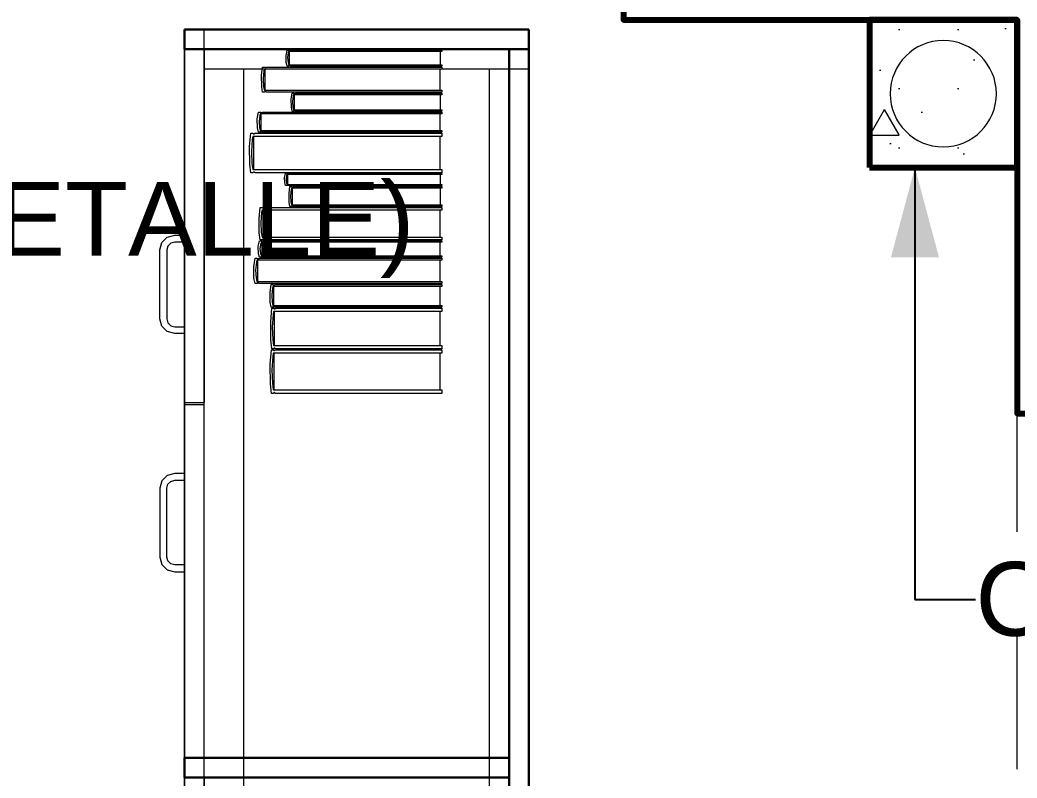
# Model space of a CAD drawing. Header units: inches. Extents: x -38 to 5698, y -33 to 92.
# Drawn here: x 135.556 to 136.57, y 38.63 to 39.4 of the extents above; entities that cross this region are included whole.
import ezdxf

# ---------------------------------------------------------------- set-up
doc = ezdxf.new("R2010")
doc.units = ezdxf.units.IN
doc.header["$MEASUREMENT"] = 0
doc.set_wipeout_variables(frame=1)
doc.linetypes.add('Hidden Line', pattern=[0.195611, 0.141111, -0.0545])
doc.linetypes.add('Wipeout_Contour', pattern=[1, 0, -1])
for name, color, linetype in [('08 _ STR _ EXT _ 06 Columnas', 7, 'Continuous'), ('08 _ STR _ EXT _ 09 Vigas', 7, 'Continuous'), ('Dibujo 2D - General', 7, 'Continuous'), ('Estructura - Carga', 7, 'Continuous'), ('Interior - Mobiliario', 7, 'Continuous'), ('MEP - HVAC', 7, 'Continuous'), ('Notas - Etiquetas', 251, 'Continuous')]:
    doc.layers.add(name, color=color, linetype=linetype)
doc.styles.add('Estilo_Generado_4', font='swisse.ttf')
doc.dimstyles.new('Estilo_Generado__8', dxfattribs={"dimtxt": 0.18, "dimasz": 0.0912, "dimexe": 0.18, "dimexo": 0.0625, "dimgap": 0, "dimtad": 0, "dimtih": 1, "dimtoh": 1, "dimdec": 4, "dimzin": 0, "dimdsep": 46, "dimcen": 0.09, "dimadec": 0, "dimazin": 0, "dimtfac": 1, "dimtdec": 4, "dimtmove": 0, "dimatfit": 3, "dimldrblk": 'ARROWHEAD_5', "dimfxl": 1, "dimtolj": 1, "dimtzin": 0, "dimarcsym": 0})

# ---------------------------------------------------------------- blocks, each defined once
blk = doc.blocks.new('ARROWHEAD_5')
at = {"linetype": 'Continuous', "lineweight": 0}
blk.add_hatch(color=0, dxfattribs=at).paths.add_polyline_path([(-1, 0.2679), (0, 0), (-1, -0.2679)])
at = {"color": 0, "linetype": 'Continuous', "lineweight": 0}
blk.add_line((0, 0), (-1, 0), dxfattribs=at)

msp = doc.modelspace()

# ---------------------------------------------------------------- linework, layer by layer
at = {"layer": 'Interior - Mobiliario', "color": 175, "linetype": 'Continuous', "lineweight": 13}
for p, q in [((135.7437, 37.9103), (135.7437, 39.3703)), ((135.8271, 39.3567), (135.827, 39.3639)), ((135.8285, 39.3618), (135.8289, 39.3569)), ((135.7437, 39.3503), (135.7837, 39.3503)), ((135.7837, 39.3503), (136.0337, 39.3503)), ((135.8018, 39.3436), (135.8031, 39.3521)), ((135.8031, 39.3521), (135.805, 39.3521)), ((135.8049, 39.3501), (135.8044, 39.3482)), ((135.9851, 39.3501), (135.8049, 39.3501)), ((135.805, 39.3521), (135.8052, 39.352)), ((135.8052, 39.352), (135.8054, 39.3519)), ((135.8054, 39.3519), (135.8057, 39.3518)), ((135.8057, 39.3518), (135.806, 39.3517)), ((135.8058, 39.3285), (135.8058, 39.3501)), ((135.806, 39.3517), (135.8062, 39.3517)), ((135.8062, 39.3517), (135.8065, 39.3518)), ((135.8065, 39.3518), (135.8067, 39.3519)), ((135.8067, 39.3519), (135.807, 39.352)), ((135.807, 39.352), (135.8071, 39.3521)), ((135.8071, 39.3521), (135.9851, 39.3521)), ((135.828, 39.3531), (135.8271, 39.3567)), ((135.8297, 39.3531), (135.828, 39.3531)), ((135.8289, 39.3569), (135.8296, 39.3544)), ((135.8296, 39.3544), (135.9851, 39.3544)), ((135.8298, 39.3532), (135.8297, 39.3531)), ((135.83, 39.3533), (135.8298, 39.3532)), ((135.8302, 39.3534), (135.83, 39.3533)), ((135.8304, 39.3534), (135.8302, 39.3534)), ((135.8307, 39.3534), (135.8304, 39.3534)), ((135.8309, 39.3534), (135.8307, 39.3534)), ((135.8311, 39.3533), (135.8309, 39.3534)), ((135.8313, 39.3532), (135.8311, 39.3533)), ((135.8315, 39.3531), (135.8313, 39.3532)), ((135.9851, 39.3531), (135.8315, 39.3531)), ((135.9832, 39.3501), (135.9832, 39.3285)), ((135.9851, 39.3544), (135.9851, 39.3531)), ((135.9851, 39.3521), (135.9851, 39.3501)), ((135.8021, 39.3321), (135.8018, 39.3436)), ((135.8044, 39.3482), (135.8036, 39.3403)), ((135.8036, 39.3403), (135.8041, 39.3324)), ((135.8031, 39.3265), (135.8021, 39.3321)), ((135.8041, 39.3324), (135.8049, 39.3285)), ((135.8049, 39.3285), (135.9851, 39.3285)), ((135.9851, 39.3285), (135.9851, 39.3265)), ((135.805, 39.3265), (135.8031, 39.3265)), ((135.8052, 39.3266), (135.805, 39.3265)), ((135.8054, 39.3268), (135.8052, 39.3266)), ((135.8056, 39.3269), (135.8054, 39.3268)), ((135.8059, 39.3269), (135.8056, 39.3269)), ((135.8062, 39.3269), (135.8059, 39.3269)), ((135.8064, 39.3269), (135.8062, 39.3269)), ((135.8067, 39.3268), (135.8064, 39.3269)), ((135.8069, 39.3266), (135.8067, 39.3268)), ((135.8071, 39.3265), (135.8069, 39.3266)), ((135.9851, 39.3265), (135.8071, 39.3265)), ((135.8321, 39.3194), (135.8331, 39.3255)), ((135.8323, 39.3113), (135.8321, 39.3194)), ((135.8331, 39.3255), (135.8348, 39.3255)), ((135.8342, 39.3227), (135.8335, 39.3171)), ((135.8346, 39.324), (135.8342, 39.3227)), ((135.9851, 39.324), (135.8346, 39.324)), ((135.8348, 39.3255), (135.8349, 39.3254)), ((135.8349, 39.3254), (135.8351, 39.3253)), ((135.8351, 39.3253), (135.8353, 39.3252)), ((135.8353, 39.3252), (135.8355, 39.3252)), ((135.8354, 39.3088), (135.8354, 39.324)), ((135.8355, 39.3252), (135.8357, 39.3252)), ((135.8357, 39.3252), (135.836, 39.3252)), ((135.836, 39.3252), (135.8362, 39.3253)), ((135.8362, 39.3253), (135.8364, 39.3254)), ((135.8364, 39.3254), (135.8364, 39.3255)), ((135.8364, 39.3255), (135.9851, 39.3255)), ((135.9835, 39.324), (135.9835, 39.3088)), ((135.9851, 39.3255), (135.9851, 39.324)), ((135.8331, 39.3073), (135.8323, 39.3113)), ((135.8335, 39.3171), (135.8339, 39.3115)), ((135.8339, 39.3115), (135.8346, 39.3088)), ((135.8346, 39.3088), (135.9851, 39.3088)), ((135.9851, 39.3088), (135.9851, 39.3073)), ((135.7976, 39.2995), (135.7988, 39.3063)), ((135.7978, 39.2903), (135.7976, 39.2995)), ((135.7988, 39.3063), (135.8008, 39.3063)), ((135.8001, 39.3031), (135.7994, 39.2968)), ((135.8007, 39.3047), (135.8001, 39.3031)), ((135.9851, 39.3047), (135.8007, 39.3047)), ((135.8008, 39.3063), (135.801, 39.3062)), ((135.801, 39.3062), (135.8012, 39.3061)), ((135.8012, 39.3061), (135.8015, 39.306)), ((135.8015, 39.306), (135.8018, 39.306)), ((135.8016, 39.2875), (135.8016, 39.3047)), ((135.8018, 39.306), (135.802, 39.306)), ((135.802, 39.306), (135.8023, 39.306)), ((135.8023, 39.306), (135.8026, 39.3061)), ((135.8026, 39.3061), (135.8028, 39.3062)), ((135.8028, 39.3062), (135.8029, 39.3063)), ((135.8029, 39.3063), (135.9851, 39.3063)), ((135.8348, 39.3073), (135.8331, 39.3073)), ((135.835, 39.3075), (135.8348, 39.3074)), ((135.8348, 39.3074), (135.8348, 39.3073)), ((135.8352, 39.3076), (135.835, 39.3075)), ((135.8355, 39.3076), (135.8352, 39.3076)), ((135.8357, 39.3076), (135.8355, 39.3076)), ((135.8359, 39.3076), (135.8357, 39.3076)), ((135.8361, 39.3075), (135.8359, 39.3076)), ((135.8363, 39.3074), (135.8361, 39.3075)), ((135.8364, 39.3073), (135.8363, 39.3074)), ((135.9851, 39.3073), (135.8364, 39.3073)), ((135.9832, 39.3047), (135.9832, 39.2875)), ((135.9851, 39.3063), (135.9851, 39.3047)), ((135.7988, 39.2859), (135.7978, 39.2903)), ((135.7994, 39.2968), (135.7998, 39.2906)), ((135.7998, 39.2906), (135.8007, 39.2875)), ((135.7897, 39.2715), (135.791, 39.2849)), ((135.791, 39.2849), (135.7932, 39.2849)), ((135.7924, 39.2786), (135.7916, 39.2663)), ((135.793, 39.2816), (135.7924, 39.2786)), ((135.9851, 39.2816), (135.793, 39.2816)), ((135.7932, 39.2849), (135.7933, 39.2846)), ((135.7933, 39.2846), (135.7936, 39.2844)), ((135.7936, 39.2844), (135.7938, 39.2843)), ((135.7938, 39.2843), (135.7941, 39.2842)), ((135.794, 39.248), (135.794, 39.2816)), ((135.7941, 39.2842), (135.7944, 39.2842)), ((135.7944, 39.2842), (135.7947, 39.2843)), ((135.7947, 39.2843), (135.795, 39.2845)), ((135.795, 39.2845), (135.7952, 39.2847)), ((135.7952, 39.2847), (135.7953, 39.2849)), ((135.7953, 39.2849), (135.9851, 39.2849)), ((135.8008, 39.2859), (135.7988, 39.2859)), ((135.8007, 39.2875), (135.9851, 39.2875)), ((135.8009, 39.2859), (135.8008, 39.2859)), ((135.8012, 39.2861), (135.8009, 39.2859)), ((135.8014, 39.2861), (135.8012, 39.2861)), ((135.8017, 39.2862), (135.8014, 39.2861)), ((135.802, 39.2862), (135.8017, 39.2862)), ((135.8023, 39.2862), (135.802, 39.2862)), ((135.8025, 39.2861), (135.8023, 39.2862)), ((135.8028, 39.286), (135.8025, 39.2861)), ((135.8029, 39.2859), (135.8028, 39.286)), ((135.9851, 39.2859), (135.8029, 39.2859)), ((135.9831, 39.2816), (135.9831, 39.248)), ((135.9851, 39.2875), (135.9851, 39.2859)), ((135.9851, 39.2849), (135.9851, 39.2816)), ((135.79, 39.2536), (135.7897, 39.2715)), ((135.7916, 39.2663), (135.7921, 39.254)), ((135.791, 39.2448), (135.79, 39.2536)), ((135.7921, 39.254), (135.793, 39.248)), ((135.793, 39.248), (135.9851, 39.248)), ((135.9851, 39.248), (135.9851, 39.2448)), ((135.7932, 39.2448), (135.791, 39.2448)), ((135.7933, 39.245), (135.7932, 39.2448)), ((135.7935, 39.2452), (135.7933, 39.245)), ((135.7938, 39.2454), (135.7935, 39.2452)), ((135.7941, 39.2455), (135.7938, 39.2454)), ((135.7943, 39.2455), (135.7941, 39.2455)), ((135.7946, 39.2454), (135.7943, 39.2455)), ((135.7949, 39.2452), (135.7946, 39.2454)), ((135.7951, 39.245), (135.7949, 39.2452)), ((135.7953, 39.2448), (135.7951, 39.245)), ((135.9851, 39.2448), (135.7953, 39.2448)), ((135.8254, 39.2398), (135.8264, 39.2438)), ((135.8256, 39.2344), (135.8254, 39.2398)), ((135.8264, 39.2438), (135.8282, 39.2438)), ((135.8275, 39.2419), (135.8269, 39.2382)), ((135.8269, 39.2382), (135.8273, 39.2345)), ((135.828, 39.2428), (135.8275, 39.2419)), ((135.9851, 39.2428), (135.828, 39.2428)), ((135.8282, 39.2438), (135.8283, 39.2437)), ((135.8283, 39.2437), (135.8285, 39.2437)), ((135.8285, 39.2437), (135.8287, 39.2436)), ((135.8287, 39.2436), (135.8289, 39.2436)), ((135.8288, 39.2327), (135.8288, 39.2428)), ((135.8289, 39.2436), (135.8292, 39.2436)), ((135.8292, 39.2436), (135.8294, 39.2436)), ((135.8294, 39.2436), (135.8296, 39.2437)), ((135.8296, 39.2437), (135.8298, 39.2438)), ((135.8298, 39.2438), (135.8299, 39.2438)), ((135.8299, 39.2438), (135.9851, 39.2438)), ((135.9835, 39.2428), (135.9835, 39.2327)), ((135.9851, 39.2438), (135.9851, 39.2428)), ((135.8264, 39.2318), (135.8256, 39.2344)), ((135.8282, 39.2318), (135.8264, 39.2318)), ((135.8273, 39.2345), (135.828, 39.2327)), ((135.828, 39.2327), (135.9851, 39.2327)), ((135.8284, 39.2319), (135.8282, 39.2318)), ((135.8282, 39.2318), (135.8282, 39.2318)), ((135.8287, 39.2319), (135.8284, 39.2319)), ((135.8289, 39.232), (135.8287, 39.2319)), ((135.8291, 39.232), (135.8289, 39.232)), ((135.8294, 39.2319), (135.8291, 39.232)), ((135.8296, 39.2319), (135.8294, 39.2319)), ((135.8298, 39.2318), (135.8296, 39.2319)), ((135.8299, 39.2318), (135.8298, 39.2318)), ((135.9851, 39.2318), (135.8299, 39.2318)), ((135.8299, 39.224), (135.8309, 39.2308)), ((135.8309, 39.2308), (135.8326, 39.2308)), ((135.832, 39.2276), (135.8314, 39.2213)), ((135.8325, 39.2291), (135.832, 39.2276)), ((135.9851, 39.2291), (135.8325, 39.2291)), ((135.8326, 39.2308), (135.8327, 39.2307)), ((135.8327, 39.2307), (135.8329, 39.2305)), ((135.8329, 39.2305), (135.8332, 39.2305)), ((135.8332, 39.2305), (135.8334, 39.2304)), ((135.8333, 39.212), (135.8333, 39.2291)), ((135.8334, 39.2304), (135.8336, 39.2304)), ((135.8336, 39.2304), (135.8338, 39.2305)), ((135.8338, 39.2305), (135.834, 39.2306)), ((135.834, 39.2306), (135.8342, 39.2307)), ((135.8342, 39.2307), (135.8343, 39.2308)), ((135.8343, 39.2308), (135.9851, 39.2308)), ((135.9835, 39.2291), (135.9835, 39.212)), ((135.9851, 39.2327), (135.9851, 39.2318)), ((135.9851, 39.2308), (135.9851, 39.2291)), ((135.8301, 39.2149), (135.8299, 39.224)), ((135.8314, 39.2213), (135.8318, 39.2151)), ((135.7995, 39.1984), (135.8007, 39.2094)), ((135.8007, 39.2094), (135.8027, 39.2094)), ((135.8027, 39.2094), (135.8029, 39.2092)), ((135.8029, 39.2092), (135.8031, 39.209)), ((135.8031, 39.209), (135.8034, 39.2089)), ((135.8034, 39.2089), (135.8036, 39.2088)), ((135.8036, 39.2088), (135.8039, 39.2088)), ((135.8039, 39.2088), (135.8042, 39.2089)), ((135.8042, 39.2089), (135.8044, 39.2091)), ((135.8044, 39.2091), (135.8047, 39.2093)), ((135.8047, 39.2093), (135.8048, 39.2094)), ((135.8048, 39.2094), (135.9851, 39.2094)), ((135.8309, 39.2104), (135.8301, 39.2149)), ((135.8326, 39.2104), (135.8309, 39.2104)), ((135.8318, 39.2151), (135.8325, 39.212)), ((135.8325, 39.212), (135.9851, 39.212)), ((135.8327, 39.2105), (135.8326, 39.2104)), ((135.8329, 39.2106), (135.8327, 39.2105)), ((135.8331, 39.2107), (135.8329, 39.2106)), ((135.8333, 39.2107), (135.8331, 39.2107)), ((135.8336, 39.2107), (135.8333, 39.2107)), ((135.8338, 39.2107), (135.8336, 39.2107)), ((135.834, 39.2106), (135.8338, 39.2107)), ((135.8342, 39.2105), (135.834, 39.2106)), ((135.8343, 39.2104), (135.8342, 39.2105)), ((135.9851, 39.2104), (135.8343, 39.2104)), ((135.9851, 39.212), (135.9851, 39.2104)), ((135.9851, 39.2094), (135.9851, 39.2068)), ((135.7997, 39.1838), (135.7995, 39.1984)), ((135.802, 39.2043), (135.8012, 39.1942)), ((135.8026, 39.2068), (135.802, 39.2043)), ((135.9851, 39.2068), (135.8026, 39.2068)), ((135.8035, 39.1792), (135.8035, 39.2068)), ((135.9832, 39.2068), (135.9832, 39.1792)), ((135.8012, 39.1942), (135.8017, 39.1841)), ((135.7007, 39.1738), (135.7062, 39.1793)), ((135.7062, 39.1793), (135.7137, 39.1813)), ((135.7137, 39.1813), (135.7237, 39.1813)), ((135.7237, 39.1813), (135.7237, 39.1743)), ((135.8007, 39.1766), (135.7997, 39.1838)), ((135.8027, 39.1766), (135.8007, 39.1766)), ((135.8017, 39.1841), (135.8026, 39.1792)), ((135.8026, 39.1792), (135.9851, 39.1792)), ((135.8028, 39.1767), (135.8027, 39.1766)), ((135.8031, 39.1769), (135.8028, 39.1767)), ((135.8033, 39.177), (135.8031, 39.1769)), ((135.8036, 39.1771), (135.8033, 39.177)), ((135.8038, 39.1771), (135.8036, 39.1771)), ((135.8041, 39.1771), (135.8038, 39.1771)), ((135.8044, 39.1769), (135.8041, 39.1771)), ((135.8046, 39.1768), (135.8044, 39.1769)), ((135.8048, 39.1766), (135.8046, 39.1768)), ((135.9851, 39.1766), (135.8048, 39.1766)), ((135.9851, 39.1792), (135.9851, 39.1766)), ((135.6987, 39.1663), (135.7007, 39.1738)), ((135.7068, 39.1703), (135.7057, 39.1663)), ((135.7097, 39.1732), (135.7068, 39.1703)), ((135.7137, 39.1743), (135.7097, 39.1732)), ((135.7237, 39.1743), (135.7137, 39.1743)), ((135.7987, 39.17), (135.7999, 39.1756)), ((135.7989, 39.1625), (135.7987, 39.17)), ((135.7999, 39.1756), (135.8019, 39.1756)), ((135.8012, 39.173), (135.8004, 39.1678)), ((135.8004, 39.1678), (135.8009, 39.1627)), ((135.8018, 39.1742), (135.8012, 39.173)), ((135.9851, 39.1742), (135.8018, 39.1742)), ((135.8019, 39.1756), (135.8021, 39.1755)), ((135.8021, 39.1755), (135.8023, 39.1754)), ((135.8023, 39.1754), (135.8026, 39.1753)), ((135.8026, 39.1753), (135.8028, 39.1753)), ((135.8027, 39.1602), (135.8027, 39.1742)), ((135.8028, 39.1753), (135.8031, 39.1753)), ((135.8031, 39.1753), (135.8034, 39.1753)), ((135.8034, 39.1753), (135.8036, 39.1754)), ((135.8036, 39.1754), (135.8039, 39.1755)), ((135.8039, 39.1755), (135.804, 39.1756)), ((135.804, 39.1756), (135.9851, 39.1756)), ((135.9832, 39.1742), (135.9832, 39.1602)), ((135.9851, 39.1756), (135.9851, 39.1742)), ((135.6987, 39.0963), (135.6987, 39.1663)), ((135.7057, 39.1663), (135.7057, 39.0963)), ((135.7941, 39.1492), (135.7954, 39.1578)), ((135.7954, 39.1578), (135.7974, 39.1578)), ((135.7974, 39.1578), (135.7976, 39.1577)), ((135.7976, 39.1577), (135.7978, 39.1575)), ((135.7978, 39.1575), (135.7981, 39.1574)), ((135.7981, 39.1574), (135.7984, 39.1574)), ((135.7984, 39.1574), (135.7986, 39.1574)), ((135.7986, 39.1574), (135.7989, 39.1575)), ((135.7999, 39.1588), (135.7989, 39.1625)), ((135.7989, 39.1575), (135.7992, 39.1576)), ((135.7992, 39.1576), (135.7994, 39.1577)), ((135.7994, 39.1577), (135.7995, 39.1578)), ((135.7995, 39.1578), (135.9851, 39.1578)), ((135.8019, 39.1588), (135.7999, 39.1588)), ((135.8009, 39.1627), (135.8018, 39.1602)), ((135.8018, 39.1602), (135.9851, 39.1602)), ((135.802, 39.1589), (135.8019, 39.1588)), ((135.8023, 39.159), (135.802, 39.1589)), ((135.8025, 39.1591), (135.8023, 39.159)), ((135.8028, 39.1591), (135.8025, 39.1591)), ((135.803, 39.1591), (135.8028, 39.1591)), ((135.8033, 39.1591), (135.803, 39.1591)), ((135.8036, 39.159), (135.8033, 39.1591)), ((135.8038, 39.1589), (135.8036, 39.159)), ((135.804, 39.1588), (135.8038, 39.1589)), ((135.9851, 39.1588), (135.804, 39.1588)), ((135.9851, 39.1602), (135.9851, 39.1588)), ((135.9851, 39.1578), (135.9851, 39.1558)), ((135.7943, 39.1377), (135.7941, 39.1492)), ((135.7967, 39.1538), (135.7959, 39.1459)), ((135.7973, 39.1558), (135.7967, 39.1538)), ((135.9851, 39.1558), (135.7973, 39.1558)), ((135.7982, 39.1341), (135.7982, 39.1558)), ((135.9832, 39.1558), (135.9832, 39.1341)), ((135.7954, 39.1321), (135.7943, 39.1377)), ((135.7959, 39.1459), (135.7964, 39.138)), ((135.7964, 39.138), (135.7973, 39.1341)), ((135.7974, 39.1321), (135.7954, 39.1321)), ((135.7973, 39.1341), (135.9851, 39.1341)), ((135.7975, 39.1322), (135.7974, 39.1321)), ((135.7978, 39.1323), (135.7975, 39.1322)), ((135.798, 39.1324), (135.7978, 39.1323)), ((135.7983, 39.1325), (135.798, 39.1324)), ((135.7986, 39.1325), (135.7983, 39.1325)), ((135.7989, 39.1325), (135.7986, 39.1325)), ((135.7991, 39.1324), (135.7989, 39.1325)), ((135.7994, 39.1322), (135.7991, 39.1324)), ((135.7995, 39.1321), (135.7994, 39.1322)), ((135.9851, 39.1321), (135.7995, 39.1321)), ((135.8107, 39.1234), (135.8119, 39.1311)), ((135.8119, 39.1311), (135.8137, 39.1311)), ((135.8131, 39.1275), (135.8123, 39.1204)), ((135.8136, 39.1292), (135.8131, 39.1275)), ((135.9851, 39.1292), (135.8136, 39.1292)), ((135.8137, 39.1311), (135.8139, 39.131)), ((135.8139, 39.131), (135.8141, 39.1308)), ((135.8141, 39.1308), (135.8143, 39.1307)), ((135.8143, 39.1307), (135.8146, 39.1307)), ((135.8144, 39.1098), (135.8144, 39.1292)), ((135.8146, 39.1307), (135.8149, 39.1307)), ((135.8149, 39.1307), (135.8151, 39.1307)), ((135.8151, 39.1307), (135.8153, 39.1308)), ((135.8153, 39.1308), (135.8156, 39.131)), ((135.8156, 39.131), (135.8157, 39.1311)), ((135.8157, 39.1311), (135.9851, 39.1311)), ((135.9833, 39.1292), (135.9833, 39.1098)), ((135.9851, 39.1341), (135.9851, 39.1321)), ((135.9851, 39.1311), (135.9851, 39.1292)), ((135.8109, 39.113), (135.8107, 39.1234)), ((135.8123, 39.1204), (135.8128, 39.1133)), ((135.8119, 39.108), (135.8109, 39.113)), ((135.8113, 39.0933), (135.8124, 39.107)), ((135.8137, 39.108), (135.8119, 39.108)), ((135.8124, 39.107), (135.8143, 39.107)), ((135.8128, 39.1133), (135.8136, 39.1098)), ((135.8136, 39.1098), (135.9851, 39.1098)), ((135.8138, 39.1081), (135.8137, 39.108)), ((135.814, 39.1082), (135.8138, 39.1081)), ((135.8143, 39.1083), (135.814, 39.1082)), ((135.8145, 39.1084), (135.8143, 39.1083)), ((135.8143, 39.107), (135.8145, 39.1068)), ((135.8148, 39.1084), (135.8145, 39.1084)), ((135.8145, 39.1068), (135.8147, 39.1065)), ((135.8147, 39.1065), (135.8149, 39.1064)), ((135.815, 39.1083), (135.8148, 39.1084)), ((135.8149, 39.1064), (135.8152, 39.1063)), ((135.8153, 39.1082), (135.815, 39.1083)), ((135.8152, 39.1063), (135.8154, 39.1063)), ((135.8155, 39.1081), (135.8153, 39.1082)), ((135.8154, 39.1063), (135.8157, 39.1064)), ((135.8157, 39.108), (135.8155, 39.1081)), ((135.9851, 39.108), (135.8157, 39.108)), ((135.8157, 39.1064), (135.8159, 39.1066)), ((135.8159, 39.1066), (135.8161, 39.1068)), ((135.8161, 39.1068), (135.8162, 39.107)), ((135.8162, 39.107), (135.9851, 39.107)), ((135.9851, 39.1098), (135.9851, 39.108)), ((135.9851, 39.107), (135.9851, 39.1037)), ((135.7007, 39.0888), (135.6987, 39.0963)), ((135.7057, 39.0963), (135.7068, 39.0923)), ((135.8137, 39.1006), (135.8129, 39.088)), ((135.8142, 39.1037), (135.8137, 39.1006)), ((135.9851, 39.1037), (135.8142, 39.1037)), ((135.815, 39.0691), (135.815, 39.1037)), ((135.9833, 39.1037), (135.9833, 39.0691)), ((135.7062, 39.0833), (135.7007, 39.0888)), ((135.7068, 39.0923), (135.7097, 39.0893)), ((135.7097, 39.0893), (135.7137, 39.0883)), ((135.7137, 39.0883), (135.7237, 39.0883)), ((135.7237, 39.0883), (135.7237, 39.0813)), ((135.8115, 39.0749), (135.8113, 39.0933)), ((135.8129, 39.088), (135.8134, 39.0753)), ((135.7137, 39.0813), (135.7062, 39.0833)), ((135.7237, 39.0813), (135.7137, 39.0813)), ((135.8134, 39.0753), (135.8142, 39.0691)), ((135.8124, 39.0658), (135.8115, 39.0749)), ((135.8143, 39.0658), (135.8124, 39.0658)), ((135.8142, 39.0691), (135.9851, 39.0691)), ((135.8144, 39.066), (135.8143, 39.0658)), ((135.8146, 39.0662), (135.8144, 39.066)), ((135.8149, 39.0664), (135.8146, 39.0662)), ((135.8151, 39.0665), (135.8149, 39.0664)), ((135.8154, 39.0665), (135.8151, 39.0665)), ((135.8156, 39.0664), (135.8154, 39.0665)), ((135.8159, 39.0663), (135.8156, 39.0664)), ((135.8161, 39.066), (135.8159, 39.0663)), ((135.8162, 39.0658), (135.8161, 39.066)), ((135.9851, 39.0658), (135.8162, 39.0658)), ((135.9851, 39.0691), (135.9851, 39.0658)), ((135.8109, 39.0501), (135.8121, 39.0648)), ((135.8121, 39.0648), (135.814, 39.0648)), ((135.8133, 39.0579), (135.8126, 39.0444)), ((135.8138, 39.0613), (135.8133, 39.0579)), ((135.9851, 39.0613), (135.8138, 39.0613)), ((135.814, 39.0648), (135.8141, 39.0646)), ((135.8141, 39.0646), (135.8143, 39.0643)), ((135.8143, 39.0643), (135.8146, 39.0642)), ((135.8146, 39.0642), (135.8148, 39.0641)), ((135.8147, 39.0242), (135.8147, 39.0613)), ((135.8148, 39.0641), (135.8151, 39.0641)), ((135.8151, 39.0641), (135.8153, 39.0642)), ((135.8153, 39.0642), (135.8156, 39.0644)), ((135.8156, 39.0644), (135.8158, 39.0647)), ((135.8158, 39.0647), (135.8159, 39.0648)), ((135.8159, 39.0648), (135.9851, 39.0648)), ((135.9833, 39.0613), (135.9833, 39.0242)), ((135.9851, 39.0648), (135.9851, 39.0613)), ((135.8111, 39.0303), (135.8109, 39.0501)), ((135.8126, 39.0444), (135.813, 39.0308)), ((135.8121, 39.0206), (135.8111, 39.0303)), ((135.813, 39.0308), (135.8138, 39.0242)), ((135.814, 39.0206), (135.8121, 39.0206)), ((135.8138, 39.0242), (135.9851, 39.0242)), ((135.8141, 39.0208), (135.814, 39.0206)), ((135.8143, 39.0211), (135.8141, 39.0208)), ((135.8145, 39.0213), (135.8143, 39.0211)), ((135.8148, 39.0214), (135.8145, 39.0213)), ((135.815, 39.0214), (135.8148, 39.0214)), ((135.8153, 39.0213), (135.815, 39.0214)), ((135.8155, 39.0211), (135.8153, 39.0213)), ((135.8157, 39.0209), (135.8155, 39.0211)), ((135.8159, 39.0206), (135.8157, 39.0209)), ((135.9851, 39.0206), (135.8159, 39.0206)), ((135.9851, 39.0242), (135.9851, 39.0206)), ((135.7237, 39.0113), (135.7437, 39.0113)), ((135.7237, 39.0093), (135.7437, 39.0093)), ((135.7062, 38.9373), (135.7007, 38.9318)), ((135.7137, 38.9393), (135.7062, 38.9373)), ((135.7237, 38.9393), (135.7137, 38.9393)), ((135.7237, 38.9323), (135.7237, 38.9393)), ((135.7007, 38.9318), (135.6987, 38.9243)), ((135.6987, 38.9243), (135.6987, 38.8543)), ((135.7057, 38.9243), (135.7068, 38.9283)), ((135.7057, 38.8543), (135.7057, 38.9243)), ((135.7068, 38.9283), (135.7097, 38.9312)), ((135.7097, 38.9312), (135.7137, 38.9323)), ((135.7137, 38.9323), (135.7237, 38.9323)), ((135.6987, 38.8543), (135.7007, 38.8468)), ((135.7068, 38.8503), (135.7057, 38.8543)), ((135.7007, 38.8468), (135.7062, 38.8413)), ((135.7097, 38.8473), (135.7068, 38.8503)), ((135.7137, 38.8463), (135.7097, 38.8473)), ((135.7237, 38.8463), (135.7137, 38.8463)), ((135.7237, 38.8393), (135.7237, 38.8463)), ((135.7062, 38.8413), (135.7137, 38.8393)), ((135.7137, 38.8393), (135.7237, 38.8393))]:
    msp.add_line(p, q, dxfattribs=at)

# ---------------------------------------------------------------- texts
at = {"layer": 'Notas - Etiquetas', "color": 8, "linetype": 'Continuous', "lineweight": 13, "insert": (134.1819, 39.1866), "char_height": 0.075, "attachment_point": 4, "rotation": 0.0017, "style": 'Estilo_Generado_4'}
msp.add_mtext('\\A1;{\\pql;\\fSwis721 Ex BT|b0|i0|c0|p34;TABIQUERIA FIJA 2 (VER DETALLE)\\fSwis721 Ex BT|b0|i0|c0|p34; }', dxfattribs=at)

# ---------------------------------------------------------------- wipeouts: each hides what was drawn before it
at = {"color": 254, "linetype": 'Wipeout_Contour', "lineweight": 0, "ltscale": 5123.845039}
msp.add_wipeout([(144.87, 35.2005), (144.87, 40.95), (136.0575, 40.95), (136.0575, 39.9), (144.07, 39.9), (144.07, 35.2005)], dxfattribs=at).dxf.layer = 'Dibujo 2D - General'

# ---------------------------------------------------------------- next in the draw order: hatches: boundary and pattern name
at = {"layer": '08 _ STR _ EXT _ 06 Columnas', "linetype": 'Continuous', "lineweight": 9}
h = msp.add_hatch(dxfattribs=at)
h.set_pattern_fill('HORMIGÓN_EN_MASA_0002', style=0, pattern_type=2)
h.set_pattern_definition([(0, (92.5, 3e-09), (0, 0.3897114), [0.024375, -0.200625]), (0, (92.6125, 0.19486), (0, 0.3897114), [0.024375, -0.200625]), (60, (92.5, 3e-09), (-0.3375, 0.1948557), [0.024375, -0.200625]), (60, (92.725, 3e-09), (-0.3375, 0.1948557), [0.024375, -0.200625]), (120, (92.5244, 3e-09), (0.3375, 0.1948557), [0.024375, -0.200625]), (120, (92.7494, 3e-09), (0.3375, 0.1948557), [0.024375, -0.200625]), (0, (92.500015, 0.0375), (0, 0.075), [0, -0.075, 0, -0.1125]), (45, (92.537515, 0.0375), (-0.05303301, 0.05303301), [0, -0.05625, 0, -0.09375])])
h.paths.add_polyline_path([(137.07, 39), (137.07, 39.9), (136.17, 39.9), (136.17, 39.4), (136.57, 39.4), (136.57, 39)])
at = {"layer": 'Estructura - Carga', "linetype": 'Continuous', "lineweight": 13}
h = msp.add_hatch(dxfattribs=at)
h.set_pattern_fill('HORMIGÓN_ARMADO_0002', color=251, style=0, pattern_type=2)
h.set_pattern_definition([(0, (92.5, 3e-09), (0, 0.3117692), [0.03, -0.15]), (0, (92.59, 0.1559), (0, 0.3117692), [0.03, -0.15]), (60, (92.5, 3e-09), (-0.27, 0.1558846), [0.03, -0.15]), (60, (92.68, 3e-09), (-0.27, 0.1558846), [0.03, -0.15]), (120, (92.53, 3e-09), (0.27, 0.1558846), [0.03, -0.15]), (120, (92.71, 3e-09), (0.27, 0.1558846), [0.03, -0.15]), (0, (92.500015, 0.03), (0, 0.06), [0, -0.06, 0, -0.09]), (45, (92.530015, 0.03), (-0.04242641, 0.04242641), [0, -0.045, 0, -0.075])])
h.paths.add_polyline_path([(136.42, 39.25), (136.57, 39.25), (136.57, 39.4), (136.42, 39.4)])

# ---------------------------------------------------------------- next in the draw order: linework, layer by layer
at = {"layer": '08 _ STR _ EXT _ 06 Columnas', "color": 7, "linetype": 'Continuous', "lineweight": 80, "flags": 128}
msp.add_lwpolyline([(137.07, 39), (137.07, 39.9), (136.17, 39.9), (136.17, 39.4), (136.57, 39.4), (136.57, 39)], close=True, dxfattribs=at)
at = {"layer": '08 _ STR _ EXT _ 09 Vigas', "color": 251, "linetype": 'Hidden Line', "lineweight": 13}
msp.add_line((136.57, 30.2), (136.57, 39.4), dxfattribs=at)
at = {"layer": 'Estructura - Carga', "color": 7, "linetype": 'Continuous', "lineweight": 80, "flags": 128}
msp.add_lwpolyline([(136.42, 39.25), (136.57, 39.25), (136.57, 39.4), (136.42, 39.4)], close=True, dxfattribs=at)
at = {"layer": 'Interior - Mobiliario', "color": 175, "linetype": 'Continuous', "lineweight": 13}
for p, q in [((135.7437, 39.3703), (136.0537, 39.3703)), ((136.0537, 39.3703), (136.0537, 37.9103))]:
    msp.add_line(p, q, dxfattribs=at)
at = {"layer": 'MEP - HVAC', "color": 7, "linetype": 'Continuous', "lineweight": 13, "flags": 128}
msp.add_lwpolyline([(136.495, 39.379, 1), (136.495, 39.271, 1)], format="xyb", close=True, dxfattribs=at)

# ---------------------------------------------------------------- next in the draw order: texts
at = {"layer": 'Notas - Etiquetas', "color": 8, "linetype": 'Continuous', "lineweight": 35, "insert": (136.5276, 38.8113), "char_height": 0.075, "attachment_point": 4, "style": 'Estilo_Generado_4'}
msp.add_mtext('\\A1;{\\pql;\\fSwis721 Ex BT|b0|i0|c0|p34;Columna Sanitaria}', dxfattribs=at)

# ---------------------------------------------------------------- next in the draw order: leaders
at = {"layer": 'Notas - Etiquetas', "color": 8, "linetype": 'Continuous', "lineweight": 13, "annotation_type": 0, "has_hookline": 1, "hookline_direction": 0, "text_width": 1.0171}
msp.add_leader([(136.4662, 39.25), (136.4662, 38.8113), (136.5276, 38.8113)], dimstyle='Estilo_Generado__8', dxfattribs=at)

# ---------------------------------------------------------------- next in the draw order: wipeouts: each hides what was drawn before it
at = {"color": 254, "linetype": 'Wipeout_Contour', "lineweight": 0, "ltscale": 3393.313323}
msp.add_wipeout([(135.7237, 38.6303), (136.0537, 38.6303), (136.0537, 38.6503), (135.7237, 38.6503)], dxfattribs=at).dxf.layer = 'Interior - Mobiliario'

# ---------------------------------------------------------------- next in the draw order: linework, layer by layer
at = {"layer": 'Interior - Mobiliario', "color": 175, "linetype": 'Continuous', "lineweight": 13}
for p, q in [((135.7437, 37.9303), (135.7437, 39.3503)), ((135.7837, 39.3503), (135.7837, 37.9303)), ((136.0337, 37.9303), (136.0337, 39.3503)), ((135.7237, 38.6503), (135.7237, 39.0093)), ((135.7437, 38.6503), (135.7437, 39.0093)), ((135.7237, 38.6303), (135.7237, 38.6503)), ((135.7237, 38.6503), (136.0537, 38.6503)), ((135.7237, 38.6303), (135.7237, 38.6503)), ((135.7237, 38.6503), (135.7437, 38.6503)), ((136.0537, 38.6503), (136.0537, 38.6303)), ((136.0537, 38.6303), (135.7237, 38.6303)), ((135.7237, 38.6303), (135.7237, 38.2713)), ((135.7237, 38.6303), (135.7437, 38.6303)), ((135.7437, 38.6303), (135.7437, 38.2713))]:
    msp.add_line(p, q, dxfattribs=at)
at = {"layer": 'Interior - Mobiliario', "color": 175, "linetype": 'Continuous', "lineweight": 30}
for p, q in [((135.7237, 38.6503), (136.0537, 38.6503)), ((135.7237, 38.6503), (135.7237, 38.6303)), ((136.0537, 38.6503), (136.0537, 38.6303)), ((135.7237, 38.6303), (136.0537, 38.6303))]:
    msp.add_line(p, q, dxfattribs=at)

# ---------------------------------------------------------------- next in the draw order: wipeouts: each hides what was drawn before it
at = {"color": 254, "linetype": 'Wipeout_Contour', "lineweight": 0, "ltscale": 3394.01379}
msp.add_wipeout([(136.0537, 37.9103), (136.0737, 37.9103), (136.0737, 39.3703), (136.0537, 39.3703)], dxfattribs=at).dxf.layer = 'Interior - Mobiliario'

# ---------------------------------------------------------------- next in the draw order: linework, layer by layer
at = {"layer": 'Interior - Mobiliario', "color": 175, "linetype": 'Continuous', "lineweight": 30}
for p, q in [((136.0537, 39.3703), (136.0737, 39.3703)), ((136.0537, 39.3703), (136.0537, 37.9103)), ((136.0737, 39.3703), (136.0737, 37.9103))]:
    msp.add_line(p, q, dxfattribs=at)
at = {"layer": 'Interior - Mobiliario', "color": 175, "linetype": 'Continuous', "lineweight": 13}
for p, q in [((136.0537, 37.9103), (136.0537, 39.3703)), ((136.0537, 39.3703), (136.0737, 39.3703)), ((136.0737, 39.3703), (136.0737, 37.9103)), ((136.0337, 39.3503), (136.0737, 39.3503)), ((136.0737, 39.3503), (136.0737, 37.9303)), ((135.7237, 38.6503), (136.0537, 38.6503)), ((136.0537, 38.6503), (136.0537, 38.6303)), ((136.0537, 38.6303), (135.7237, 38.6303))]:
    msp.add_line(p, q, dxfattribs=at)

# ---------------------------------------------------------------- next in the draw order: wipeouts: each hides what was drawn before it
at = {"color": 254, "linetype": 'Wipeout_Contour', "lineweight": 0, "ltscale": 3393.489391}
msp.add_wipeout([(135.7237, 39.3703), (136.0737, 39.3703), (136.0737, 39.3903), (135.7237, 39.3903)], dxfattribs=at).dxf.layer = 'Interior - Mobiliario'

# ---------------------------------------------------------------- next in the draw order: linework, layer by layer
at = {"layer": 'Interior - Mobiliario', "color": 175, "linetype": 'Continuous', "lineweight": 30}
for p, q in [((135.7237, 39.3903), (136.0737, 39.3903)), ((135.7237, 39.3903), (135.7237, 39.3703)), ((136.0737, 39.3903), (136.0737, 39.3703)), ((135.7237, 39.3703), (136.0737, 39.3703))]:
    msp.add_line(p, q, dxfattribs=at)
at = {"layer": 'Interior - Mobiliario', "color": 175, "linetype": 'Continuous', "lineweight": 13}
for p, q in [((135.7237, 39.3703), (135.7237, 39.3903)), ((135.7237, 39.3903), (136.0737, 39.3903)), ((135.7237, 39.3903), (135.7237, 37.8903)), ((136.0737, 39.3903), (135.7237, 39.3903)), ((135.7437, 39.3503), (135.7437, 39.3903)), ((135.7437, 39.3903), (136.0737, 39.3903)), ((136.0737, 39.3903), (136.0737, 39.3703)), ((136.0737, 39.3903), (136.0737, 39.3503)), ((136.0737, 37.8903), (136.0737, 39.3903)), ((136.0737, 39.3703), (135.7237, 39.3703)), ((135.7237, 37.9103), (135.7237, 39.3703)), ((135.7237, 39.3703), (136.0737, 39.3703)), ((135.7237, 37.9103), (135.7237, 39.3703)), ((135.7237, 39.3703), (136.0537, 39.3703)), ((135.7237, 39.3703), (135.7237, 39.0113)), ((135.7237, 39.3703), (135.7437, 39.3703)), ((135.7437, 37.9103), (135.7437, 39.3703)), ((135.7437, 39.3703), (136.0537, 39.3703)), ((135.7437, 37.9103), (135.7437, 39.3703)), ((135.7437, 39.3703), (136.0537, 39.3703)), ((135.7437, 39.3703), (135.7437, 39.0113)), ((135.827, 39.3639), (135.828, 39.3693)), ((135.828, 39.3693), (135.8297, 39.3693)), ((135.8297, 39.3693), (135.8298, 39.3692)), ((135.8298, 39.3692), (135.83, 39.3691)), ((135.83, 39.3691), (135.8303, 39.369)), ((135.831, 39.369), (135.8312, 39.3691)), ((135.8312, 39.3691), (135.8314, 39.3692)), ((135.8314, 39.3692), (135.8315, 39.3693)), ((135.8315, 39.3693), (135.9851, 39.3693)), ((135.9851, 39.3693), (135.9851, 39.368)), ((136.0537, 39.3703), (136.0537, 37.9103)), ((136.0537, 39.3703), (136.0537, 37.9103)), ((136.0537, 39.3703), (136.0537, 37.9103)), ((136.0737, 39.3703), (136.0737, 37.9103)), ((135.8291, 39.3668), (135.8285, 39.3618)), ((135.8296, 39.368), (135.8291, 39.3668)), ((135.9851, 39.368), (135.8296, 39.368)), ((135.8303, 39.369), (135.8305, 39.369)), ((135.8304, 39.3544), (135.8304, 39.368)), ((135.8305, 39.369), (135.8307, 39.369)), ((135.8307, 39.369), (135.831, 39.369)), ((135.9835, 39.368), (135.9835, 39.3544))]:
    msp.add_line(p, q, dxfattribs=at)

# ---------------------------------------------------------------- next in the draw order: leaders
at = {"layer": 'Notas - Etiquetas', "color": 8, "linetype": 'Continuous', "lineweight": 13, "annotation_type": 0, "has_hookline": 1, "hookline_direction": 0, "text_width": 1.9482, "horizontal_direction": (1, 3e-05, 0)}
msp.add_leader([(133.9991, 39.3999), (133.9991, 39.1866), (134.1819, 39.1866)], dimstyle='Estilo_Generado__8', dxfattribs=at)

doc.saveas('drawing.dxf')
